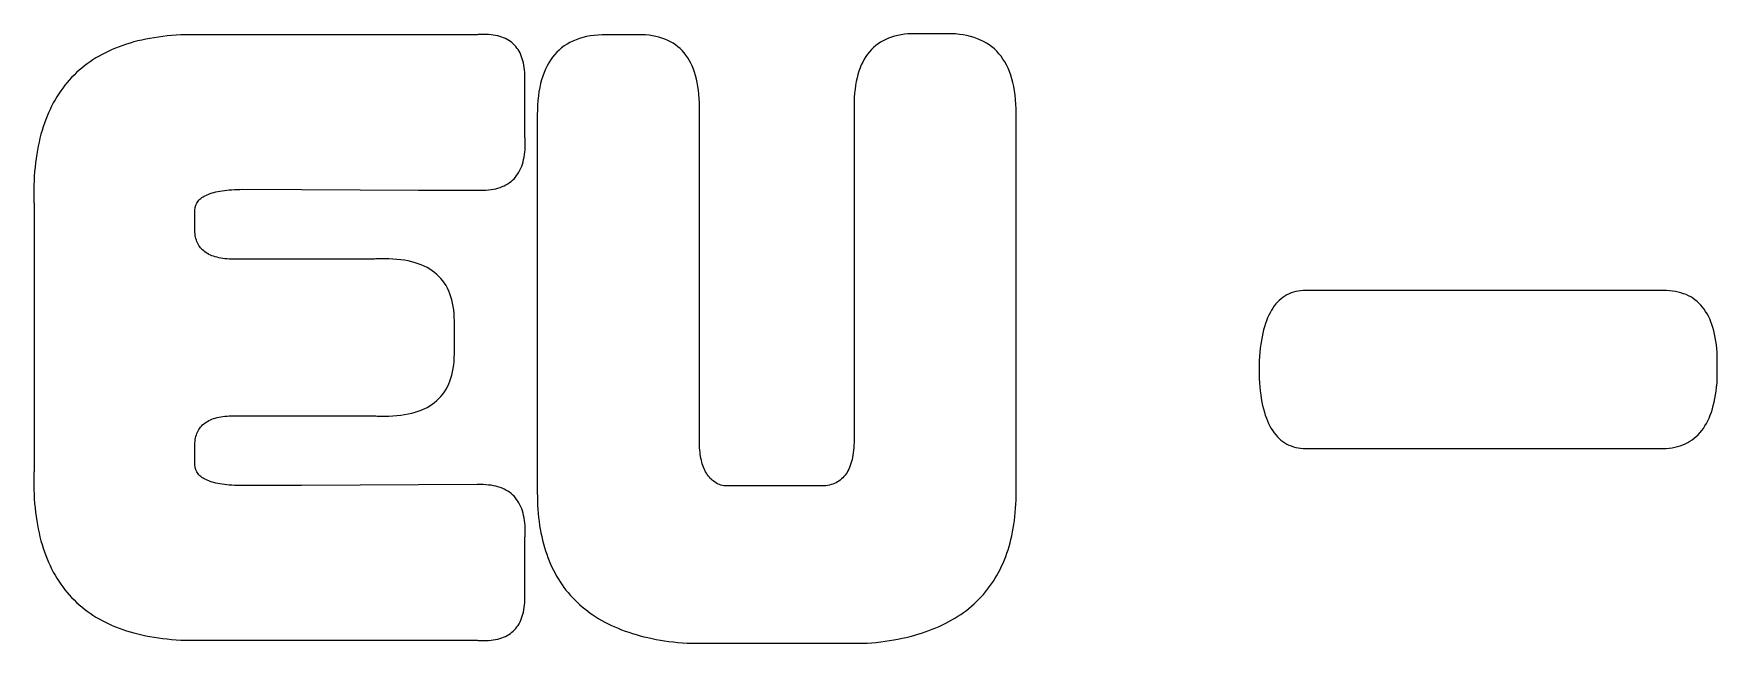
# Model space of a CAD drawing. Header units: millimetres. Extents: x 8 to 95, y 4 to 126.
# Drawn here: x 65.58 to 74.02, y 3.6 to 6.66 of the extents above; entities that cross this region are included whole.
import ezdxf

# ---------------------------------------------------------------- set-up
doc = ezdxf.new("R2010")
doc.units = ezdxf.units.MM
doc.header["$MEASUREMENT"] = 0
doc.layers.add('text outlines', color=7, linetype='Continuous', lineweight=0)

# ---------------------------------------------------------------- blocks, each defined once
blk = doc.blocks.new('Block_0')
at = {"layer": 'text outlines', "color": 7, "lineweight": 9}
for points, knots in [([(65.5793, 5.8081), (65.5789, 5.8118), (65.5787, 5.8155), (65.5784, 5.8192), (65.5782, 5.8229), (65.578, 5.8266), (65.5779, 5.8303), (65.5778, 5.8341), (65.5777, 5.8378), (65.5776, 5.8415), (65.5776, 5.8452), (65.5776, 5.8489), (65.5776, 5.8526), (65.5776, 5.9818), (65.5934, 6.0956), (65.6252, 6.1937), (65.6569, 6.2918), (65.7045, 6.3744), (65.768, 6.4413), (65.8315, 6.5083), (65.9109, 6.5597), (66.0062, 6.5955), (66.1014, 6.6312), (66.2126, 6.6514), (66.3396, 6.656), (66.3396, 6.656), (66.7054, 6.656), (66.7054, 6.656), (66.7054, 6.656), (67.0712, 6.656), (67.0712, 6.656), (67.0712, 6.656), (67.437, 6.656), (67.437, 6.656), (67.437, 6.656), (67.8028, 6.656), (67.8028, 6.656), (67.8056, 6.6562), (67.8084, 6.6565), (67.8112, 6.6567), (67.8139, 6.6569), (67.8166, 6.6571), (67.8193, 6.6572), (67.822, 6.6574), (67.8247, 6.6575), (67.8273, 6.6576), (67.8299, 6.6576), (67.8326, 6.6577), (67.8351, 6.6577), (67.8696, 6.6577), (67.8997, 6.6532), (67.9256, 6.6441), (67.9514, 6.6351), (67.9729, 6.6215), (67.9902, 6.6034), (68.0074, 6.5853), (68.0203, 6.5627), (68.0289, 6.5356), (68.0375, 6.5085), (68.0418, 6.4768), (68.0418, 6.4406), (68.0418, 6.4406), (68.0418, 6.3667), (68.0418, 6.3667), (68.0418, 6.3667), (68.0418, 6.2927), (68.0418, 6.2927), (68.0418, 6.2927), (68.0418, 6.2187), (68.0418, 6.2187), (68.0418, 6.2187), (68.0418, 6.1447), (68.0418, 6.1447), (68.0421, 6.1416), (68.0423, 6.1385), (68.0425, 6.1355), (68.0428, 6.1324), (68.0429, 6.1294), (68.0431, 6.1264), (68.0432, 6.1234), (68.0434, 6.1205), (68.0434, 6.1175), (68.0435, 6.1146), (68.0436, 6.1117), (68.0436, 6.1089), (68.0436, 6.0699), (68.0389, 6.0357), (68.0296, 6.0065), (68.0202, 5.9773), (68.0062, 5.9529), (67.9875, 5.9334), (67.9689, 5.9139), (67.9455, 5.8993), (67.9176, 5.8896), (67.8896, 5.8798), (67.8569, 5.875), (67.8196, 5.875), (67.8196, 5.875), (67.8154, 5.875), (67.8154, 5.875), (67.8154, 5.875), (67.8112, 5.875), (67.8112, 5.875), (67.8112, 5.875), (67.807, 5.875), (67.807, 5.875), (67.807, 5.875), (67.8028, 5.875), (67.8028, 5.875), (67.8028, 5.875), (67.5088, 5.8763), (67.5088, 5.8763), (67.5088, 5.8763), (67.2148, 5.8775), (67.2148, 5.8775), (67.2148, 5.8775), (66.9209, 5.8788), (66.9209, 5.8788), (66.9209, 5.8788), (66.6269, 5.8801), (66.6269, 5.8801), (66.5873, 5.8798), (66.5526, 5.8774), (66.5227, 5.8728), (66.4929, 5.8683), (66.4679, 5.8617), (66.4478, 5.853), (66.4277, 5.8443), (66.4125, 5.8335), (66.4022, 5.8206), (66.3919, 5.8078), (66.3864, 5.7928), (66.3858, 5.7757), (66.3858, 5.7757), (66.3858, 5.7505), (66.3858, 5.7505), (66.3858, 5.7505), (66.3858, 5.7253), (66.3858, 5.7253), (66.3858, 5.7253), (66.3858, 5.7), (66.3858, 5.7), (66.3858, 5.7), (66.3858, 5.6748), (66.3858, 5.6748), (66.3864, 5.6506), (66.3909, 5.6294), (66.3994, 5.6113), (66.4079, 5.5932), (66.4203, 5.5781), (66.4367, 5.566), (66.4531, 5.5539), (66.4735, 5.5448), (66.4977, 5.5388), (66.522, 5.5328), (66.5503, 5.5298), (66.5825, 5.5298), (66.5825, 5.5298), (66.7568, 5.5298), (66.7568, 5.5298), (66.7568, 5.5298), (66.9311, 5.5298), (66.9311, 5.5298), (66.9311, 5.5298), (67.1055, 5.5298), (67.1055, 5.5298), (67.1055, 5.5298), (67.2798, 5.5298), (67.2798, 5.5298), (67.2846, 5.53), (67.2894, 5.5303), (67.2943, 5.5305), (67.2991, 5.5307), (67.3039, 5.5309), (67.3087, 5.531), (67.3135, 5.5312), (67.3184, 5.5313), (67.3232, 5.5314), (67.328, 5.5314), (67.3328, 5.5315), (67.3377, 5.5315), (67.3961, 5.5315), (67.4472, 5.525), (67.4909, 5.5119), (67.5347, 5.4989), (67.5712, 5.4793), (67.6004, 5.4532), (67.6296, 5.4272), (67.6515, 5.3946), (67.6661, 5.3555), (67.6807, 5.3164), (67.688, 5.2708), (67.688, 5.2187), (67.688, 5.2187), (67.688, 5.1777), (67.688, 5.1777), (67.688, 5.1777), (67.688, 5.1367), (67.688, 5.1367), (67.688, 5.1367), (67.688, 5.0957), (67.688, 5.0957), (67.688, 5.0957), (67.688, 5.0547), (67.688, 5.0547), (67.688, 5.0025), (67.6807, 4.9568), (67.6661, 4.9177), (67.6515, 4.8786), (67.6296, 4.846), (67.6004, 4.82), (67.5712, 4.7939), (67.5347, 4.7744), (67.4909, 4.7614), (67.4472, 4.7484), (67.3961, 4.7419), (67.3377, 4.7419), (67.3328, 4.7419), (67.328, 4.7419), (67.3232, 4.7419), (67.3184, 4.742), (67.3135, 4.7421), (67.3087, 4.7422), (67.3039, 4.7423), (67.2991, 4.7425), (67.2943, 4.7427), (67.2894, 4.743), (67.2846, 4.7432), (67.2798, 4.7436), (67.2798, 4.7436), (67.1055, 4.7436), (67.1055, 4.7436), (67.1055, 4.7436), (66.9311, 4.7436), (66.9311, 4.7436), (66.9311, 4.7436), (66.7568, 4.7436), (66.7568, 4.7436), (66.7568, 4.7436), (66.5825, 4.7436), (66.5825, 4.7436), (66.5503, 4.7436), (66.522, 4.7406), (66.4977, 4.7345), (66.4735, 4.7284), (66.4531, 4.7193), (66.4367, 4.7072), (66.4203, 4.6951), (66.4079, 4.6799), (66.3994, 4.6618), (66.3909, 4.6436), (66.3864, 4.6224), (66.3858, 4.5982), (66.3858, 4.5982), (66.3858, 4.573), (66.3858, 4.573), (66.3858, 4.573), (66.3858, 4.5477), (66.3858, 4.5477), (66.3858, 4.5477), (66.3858, 4.5225), (66.3858, 4.5225), (66.3858, 4.5225), (66.3858, 4.4973), (66.3858, 4.4973), (66.3864, 4.4802), (66.3919, 4.4653), (66.4022, 4.4524), (66.4125, 4.4395), (66.4277, 4.4287), (66.4478, 4.4201), (66.4679, 4.4114), (66.4929, 4.4048), (66.5227, 4.4003), (66.5526, 4.3959), (66.5873, 4.3935), (66.6269, 4.3932), (66.6269, 4.3932), (66.9209, 4.3945), (66.9209, 4.3945), (66.9209, 4.3945), (67.2148, 4.3958), (67.2148, 4.3958), (67.2148, 4.3958), (67.5088, 4.3971), (67.5088, 4.3971), (67.5088, 4.3971), (67.8028, 4.3984), (67.8028, 4.3984), (67.8028, 4.3984), (67.807, 4.3984), (67.807, 4.3984), (67.807, 4.3984), (67.8112, 4.3984), (67.8112, 4.3984), (67.8112, 4.3984), (67.8154, 4.3984), (67.8154, 4.3984), (67.8154, 4.3984), (67.8196, 4.3984), (67.8196, 4.3984), (67.8569, 4.3984), (67.8896, 4.3935), (67.9176, 4.3837), (67.9455, 4.374), (67.9689, 4.3593), (67.9875, 4.3398), (68.0062, 4.3203), (68.0202, 4.2959), (68.0296, 4.2666), (68.0389, 4.2373), (68.0436, 4.2031), (68.0436, 4.1641), (68.0436, 4.1613), (68.0435, 4.1584), (68.0434, 4.1555), (68.0434, 4.1526), (68.0432, 4.1496), (68.0431, 4.1466), (68.0429, 4.1436), (68.0428, 4.1406), (68.0425, 4.1375), (68.0423, 4.1345), (68.0421, 4.1314), (68.0418, 4.1283), (68.0418, 4.1283), (68.0418, 4.0544), (68.0418, 4.0544), (68.0418, 4.0544), (68.0418, 3.9805), (68.0418, 3.9805), (68.0418, 3.9805), (68.0418, 3.9066), (68.0418, 3.9066), (68.0418, 3.9066), (68.0418, 3.8327), (68.0418, 3.8327), (68.0418, 3.7965), (68.0375, 3.7649), (68.0289, 3.7378), (68.0203, 3.7106), (68.0074, 3.688), (67.9902, 3.6699), (67.9729, 3.6518), (67.9514, 3.6383), (67.9256, 3.6292), (67.8997, 3.6202), (67.8696, 3.6157), (67.8351, 3.6157), (67.8326, 3.6157), (67.8299, 3.6157), (67.8273, 3.6157), (67.8247, 3.6158), (67.822, 3.6159), (67.8193, 3.616), (67.8166, 3.6161), (67.8139, 3.6163), (67.8112, 3.6165), (67.8084, 3.6168), (67.8056, 3.617), (67.8028, 3.6174), (67.8028, 3.6174), (67.437, 3.6174), (67.437, 3.6174), (67.437, 3.6174), (67.0712, 3.6174), (67.0712, 3.6174), (67.0712, 3.6174), (66.7054, 3.6174), (66.7054, 3.6174), (66.7054, 3.6174), (66.3396, 3.6174), (66.3396, 3.6174), (66.2126, 3.622), (66.1014, 3.6421), (66.0062, 3.6779), (65.9109, 3.7136), (65.8315, 3.7649), (65.768, 3.8318), (65.7045, 3.8988), (65.6569, 3.9813), (65.6252, 4.0794), (65.5934, 4.1775), (65.5776, 4.2912), (65.5776, 4.4204), (65.5776, 4.4241), (65.5776, 4.4279), (65.5776, 4.4316), (65.5777, 4.4353), (65.5778, 4.439), (65.5779, 4.4427), (65.578, 4.4464), (65.5782, 4.4501), (65.5784, 4.4538), (65.5787, 4.4575), (65.5789, 4.4612), (65.5793, 4.4649), (65.5793, 4.4649), (65.5793, 4.8007), (65.5793, 4.8007), (65.5793, 4.8007), (65.5793, 5.1365), (65.5793, 5.1365), (65.5793, 5.1365), (65.5793, 5.4723), (65.5793, 5.4723), (65.5793, 5.4723), (65.5793, 5.8081), (65.5793, 5.8081)], [0, 0, 0, 0, 1, 1, 1, 2, 2, 2, 3, 3, 3, 4, 4, 4, 5, 5, 5, 6, 6, 6, 7, 7, 7, 8, 8, 8, 9, 9, 9, 10, 10, 10, 11, 11, 11, 12, 12, 12, 13, 13, 13, 14, 14, 14, 15, 15, 15, 16, 16, 16, 17, 17, 17, 18, 18, 18, 19, 19, 19, 20, 20, 20, 21, 21, 21, 22, 22, 22, 23, 23, 23, 24, 24, 24, 25, 25, 25, 26, 26, 26, 27, 27, 27, 28, 28, 28, 29, 29, 29, 30, 30, 30, 31, 31, 31, 32, 32, 32, 33, 33, 33, 34, 34, 34, 35, 35, 35, 36, 36, 36, 37, 37, 37, 38, 38, 38, 39, 39, 39, 40, 40, 40, 41, 41, 41, 42, 42, 42, 43, 43, 43, 44, 44, 44, 45, 45, 45, 46, 46, 46, 47, 47, 47, 48, 48, 48, 49, 49, 49, 50, 50, 50, 51, 51, 51, 52, 52, 52, 53, 53, 53, 54, 54, 54, 55, 55, 55, 56, 56, 56, 57, 57, 57, 58, 58, 58, 59, 59, 59, 60, 60, 60, 61, 61, 61, 62, 62, 62, 63, 63, 63, 64, 64, 64, 65, 65, 65, 66, 66, 66, 67, 67, 67, 68, 68, 68, 69, 69, 69, 70, 70, 70, 71, 71, 71, 72, 72, 72, 73, 73, 73, 74, 74, 74, 75, 75, 75, 76, 76, 76, 77, 77, 77, 78, 78, 78, 79, 79, 79, 80, 80, 80, 81, 81, 81, 82, 82, 82, 83, 83, 83, 84, 84, 84, 85, 85, 85, 86, 86, 86, 87, 87, 87, 88, 88, 88, 89, 89, 89, 90, 90, 90, 91, 91, 91, 92, 92, 92, 93, 93, 93, 94, 94, 94, 95, 95, 95, 96, 96, 96, 97, 97, 97, 98, 98, 98, 99, 99, 99, 100, 100, 100, 101, 101, 101, 102, 102, 102, 103, 103, 103, 104, 104, 104, 105, 105, 105, 106, 106, 106, 107, 107, 107, 108, 108, 108, 109, 109, 109, 110, 110, 110, 111, 111, 111, 112, 112, 112, 113, 113, 113, 114, 114, 114, 115, 115, 115, 116, 116, 116, 117, 117, 117, 118, 118, 118, 119, 119, 119, 120, 120, 120, 121, 121, 121, 122, 122, 122, 123, 123, 123, 124, 124, 124, 125, 125, 125, 126, 126, 126, 127, 127, 127, 128, 128, 128, 129, 129, 129, 130, 130, 130, 131, 131, 131, 132, 132, 132, 133, 133, 133, 134, 134, 134, 135, 135, 135, 136, 136, 136, 136]), ([(68.8559, 3.6019), (68.7306, 3.6113), (68.621, 3.6341), (68.527, 3.6704), (68.433, 3.7066), (68.3547, 3.7563), (68.2921, 3.8194), (68.2294, 3.8825), (68.1825, 3.959), (68.1512, 4.049), (68.1199, 4.139), (68.1042, 4.2423), (68.1042, 4.3591), (68.1042, 4.3591), (68.1042, 4.8329), (68.1042, 4.8329), (68.1042, 4.8329), (68.1042, 5.3067), (68.1042, 5.3067), (68.1042, 5.3067), (68.1042, 5.7805), (68.1042, 5.7805), (68.1042, 5.7805), (68.1042, 6.2543), (68.1042, 6.2543), (68.1042, 6.3212), (68.1114, 6.3798), (68.1258, 6.43), (68.1403, 6.4802), (68.1619, 6.522), (68.1908, 6.5555), (68.2197, 6.589), (68.2559, 6.6141), (68.2992, 6.6308), (68.3426, 6.6476), (68.3932, 6.656), (68.4511, 6.656), (68.4511, 6.656), (68.4908, 6.656), (68.4908, 6.656), (68.4908, 6.656), (68.5305, 6.656), (68.5305, 6.656), (68.5305, 6.656), (68.5702, 6.656), (68.5702, 6.656), (68.5702, 6.656), (68.6099, 6.656), (68.6099, 6.656), (68.6612, 6.656), (68.706, 6.6484), (68.7445, 6.6332), (68.7829, 6.618), (68.815, 6.5952), (68.8406, 6.5648), (68.8663, 6.5345), (68.8855, 6.4965), (68.8983, 6.451), (68.9112, 6.4055), (68.9176, 6.3525), (68.9176, 6.2918), (68.9176, 6.2918), (68.9176, 5.8736), (68.9176, 5.8736), (68.9176, 5.8736), (68.9176, 5.4554), (68.9176, 5.4554), (68.9176, 5.4554), (68.9176, 5.0371), (68.9176, 5.0371), (68.9176, 5.0371), (68.9176, 4.6189), (68.9176, 4.6189), (68.9176, 4.5858), (68.9201, 4.5563), (68.9253, 4.5303), (68.9304, 4.5042), (68.9381, 4.4818), (68.9483, 4.4628), (68.9586, 4.4439), (68.9714, 4.4285), (68.9868, 4.4166), (69.0021, 4.4047), (69.0201, 4.3963), (69.0406, 4.3915), (69.0406, 4.3915), (69.1637, 4.3915), (69.1637, 4.3915), (69.1637, 4.3915), (69.2867, 4.3915), (69.2867, 4.3915), (69.2867, 4.3915), (69.4098, 4.3915), (69.4098, 4.3915), (69.4098, 4.3915), (69.5329, 4.3915), (69.5329, 4.3915), (69.5597, 4.3924), (69.5831, 4.3979), (69.6032, 4.408), (69.6232, 4.4181), (69.64, 4.4328), (69.6533, 4.4522), (69.6667, 4.4715), (69.6767, 4.4955), (69.6834, 4.5241), (69.6901, 4.5527), (69.6934, 4.5859), (69.6934, 4.6237), (69.6934, 4.6237), (69.6934, 5.042), (69.6934, 5.042), (69.6934, 5.042), (69.6934, 5.4603), (69.6934, 5.4603), (69.6934, 5.4603), (69.6934, 5.8787), (69.6934, 5.8787), (69.6934, 5.8787), (69.6934, 6.297), (69.6934, 6.297), (69.6934, 6.3576), (69.6998, 6.4107), (69.7127, 6.4562), (69.7255, 6.5017), (69.7447, 6.5397), (69.7704, 6.57), (69.796, 6.6004), (69.8281, 6.6232), (69.8665, 6.6383), (69.905, 6.6535), (69.9498, 6.6611), (70.0011, 6.6611), (70.0011, 6.6611), (70.0408, 6.6611), (70.0408, 6.6611), (70.0408, 6.6611), (70.0805, 6.6611), (70.0805, 6.6611), (70.0805, 6.6611), (70.1202, 6.6611), (70.1202, 6.6611), (70.1202, 6.6611), (70.1599, 6.6611), (70.1599, 6.6611), (70.2178, 6.6611), (70.2684, 6.6528), (70.3118, 6.636), (70.3551, 6.6193), (70.3913, 6.5941), (70.4202, 6.5607), (70.4491, 6.5272), (70.4707, 6.4853), (70.4852, 6.4351), (70.4996, 6.3849), (70.5068, 6.3264), (70.5068, 6.2594), (70.5068, 6.2594), (70.5068, 5.7856), (70.5068, 5.7856), (70.5068, 5.7856), (70.5068, 5.3117), (70.5068, 5.3117), (70.5068, 5.3117), (70.5068, 4.8378), (70.5068, 4.8378), (70.5068, 4.8378), (70.5068, 4.3639), (70.5068, 4.3639), (70.5068, 4.2472), (70.4912, 4.1437), (70.46, 4.0536), (70.4289, 3.9634), (70.3821, 3.8866), (70.3197, 3.8231), (70.2574, 3.7596), (70.1794, 3.7094), (70.0859, 3.6726), (69.9924, 3.6357), (69.8832, 3.6121), (69.7585, 3.6019), (69.7585, 3.6019), (69.5329, 3.6019), (69.5329, 3.6019), (69.5329, 3.6019), (69.3072, 3.6019), (69.3072, 3.6019), (69.3072, 3.6019), (69.0816, 3.6019), (69.0816, 3.6019), (69.0816, 3.6019), (68.8559, 3.6019), (68.8559, 3.6019)], [0, 0, 0, 0, 1, 1, 1, 2, 2, 2, 3, 3, 3, 4, 4, 4, 5, 5, 5, 6, 6, 6, 7, 7, 7, 8, 8, 8, 9, 9, 9, 10, 10, 10, 11, 11, 11, 12, 12, 12, 13, 13, 13, 14, 14, 14, 15, 15, 15, 16, 16, 16, 17, 17, 17, 18, 18, 18, 19, 19, 19, 20, 20, 20, 21, 21, 21, 22, 22, 22, 23, 23, 23, 24, 24, 24, 25, 25, 25, 26, 26, 26, 27, 27, 27, 28, 28, 28, 29, 29, 29, 30, 30, 30, 31, 31, 31, 32, 32, 32, 33, 33, 33, 34, 34, 34, 35, 35, 35, 36, 36, 36, 37, 37, 37, 38, 38, 38, 39, 39, 39, 40, 40, 40, 41, 41, 41, 42, 42, 42, 43, 43, 43, 44, 44, 44, 45, 45, 45, 46, 46, 46, 47, 47, 47, 48, 48, 48, 49, 49, 49, 50, 50, 50, 51, 51, 51, 52, 52, 52, 53, 53, 53, 54, 54, 54, 55, 55, 55, 56, 56, 56, 57, 57, 57, 58, 58, 58, 59, 59, 59, 60, 60, 60, 61, 61, 61, 62, 62, 62, 63, 63, 63, 64, 64, 64, 64]), ([(73.7524, 4.5793), (73.7524, 4.5793), (73.3042, 4.5793), (73.3042, 4.5793), (73.3042, 4.5793), (72.856, 4.5793), (72.856, 4.5793), (72.856, 4.5793), (72.4078, 4.5793), (72.4078, 4.5793), (72.4078, 4.5793), (71.9596, 4.5793), (71.9596, 4.5793), (71.9238, 4.5796), (71.892, 4.5872), (71.8643, 4.602), (71.8367, 4.6168), (71.8131, 4.6389), (71.7936, 4.6682), (71.774, 4.6976), (71.7586, 4.7341), (71.7473, 4.778), (71.736, 4.8218), (71.7288, 4.873), (71.7257, 4.9314), (71.7257, 4.9314), (71.7257, 4.9536), (71.7257, 4.9536), (71.7257, 4.9536), (71.7257, 4.9758), (71.7257, 4.9758), (71.7257, 4.9758), (71.7257, 4.998), (71.7257, 4.998), (71.7257, 4.998), (71.7257, 5.0202), (71.7257, 5.0202), (71.729, 5.079), (71.7364, 5.1303), (71.7479, 5.1744), (71.7593, 5.2184), (71.7748, 5.2551), (71.7943, 5.2844), (71.8138, 5.3137), (71.8374, 5.3357), (71.8649, 5.3504), (71.8925, 5.365), (71.924, 5.3723), (71.9596, 5.3723), (71.9596, 5.3723), (72.4082, 5.3723), (72.4082, 5.3723), (72.4082, 5.3723), (72.8569, 5.3723), (72.8569, 5.3723), (72.8569, 5.3723), (73.3055, 5.3723), (73.3055, 5.3723), (73.3055, 5.3723), (73.7542, 5.3723), (73.7542, 5.3723), (73.7969, 5.3723), (73.8345, 5.3654), (73.8671, 5.3516), (73.8997, 5.3378), (73.9273, 5.3171), (73.9498, 5.2894), (73.9723, 5.2618), (73.9897, 5.2273), (74.0022, 5.1859), (74.0146, 5.1444), (74.0219, 5.0961), (74.0242, 5.0409), (74.0242, 5.0409), (74.0242, 5.0131), (74.0242, 5.0131), (74.0242, 5.0131), (74.0242, 4.9853), (74.0242, 4.9853), (74.0242, 4.9853), (74.0242, 4.9574), (74.0242, 4.9574), (74.0242, 4.9574), (74.0242, 4.9296), (74.0242, 4.9296), (74.0208, 4.8721), (74.0126, 4.8216), (73.9995, 4.7783), (73.9865, 4.7349), (73.9686, 4.6986), (73.946, 4.6694), (73.9233, 4.6402), (73.8959, 4.6181), (73.8636, 4.6031), (73.8313, 4.5881), (73.7943, 4.5801), (73.7524, 4.5793)], [0, 0, 0, 0, 1, 1, 1, 2, 2, 2, 3, 3, 3, 4, 4, 4, 5, 5, 5, 6, 6, 6, 7, 7, 7, 8, 8, 8, 9, 9, 9, 10, 10, 10, 11, 11, 11, 12, 12, 12, 13, 13, 13, 14, 14, 14, 15, 15, 15, 16, 16, 16, 17, 17, 17, 18, 18, 18, 19, 19, 19, 20, 20, 20, 21, 21, 21, 22, 22, 22, 23, 23, 23, 24, 24, 24, 25, 25, 25, 26, 26, 26, 27, 27, 27, 28, 28, 28, 29, 29, 29, 30, 30, 30, 31, 31, 31, 32, 32, 32, 32])]:
    blk.add_open_spline(points, degree=3, knots=knots, dxfattribs=at)

msp = doc.modelspace()

# ---------------------------------------------------------------- block references
at = {"layer": 'text outlines'}
msp.add_blockref('Block_0', (0, 0), dxfattribs=at)

doc.saveas('drawing.dxf')
